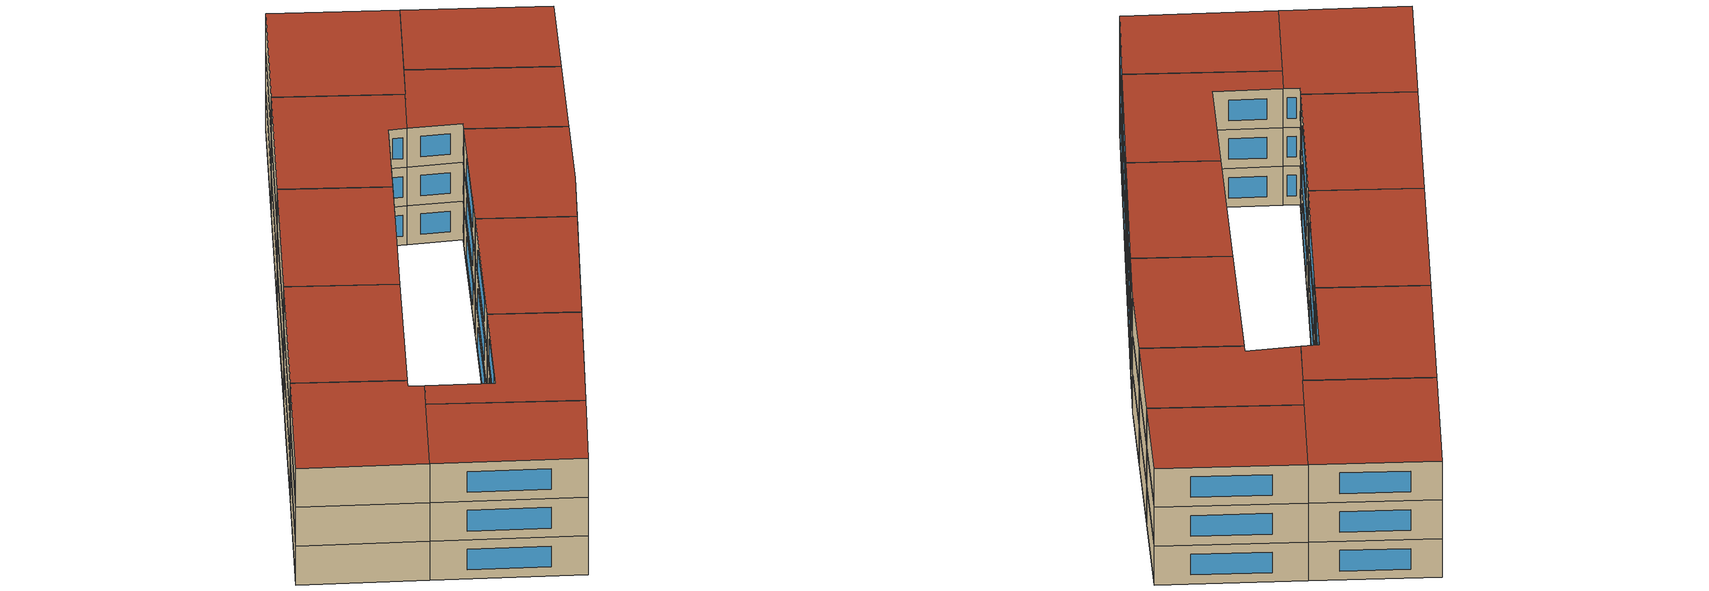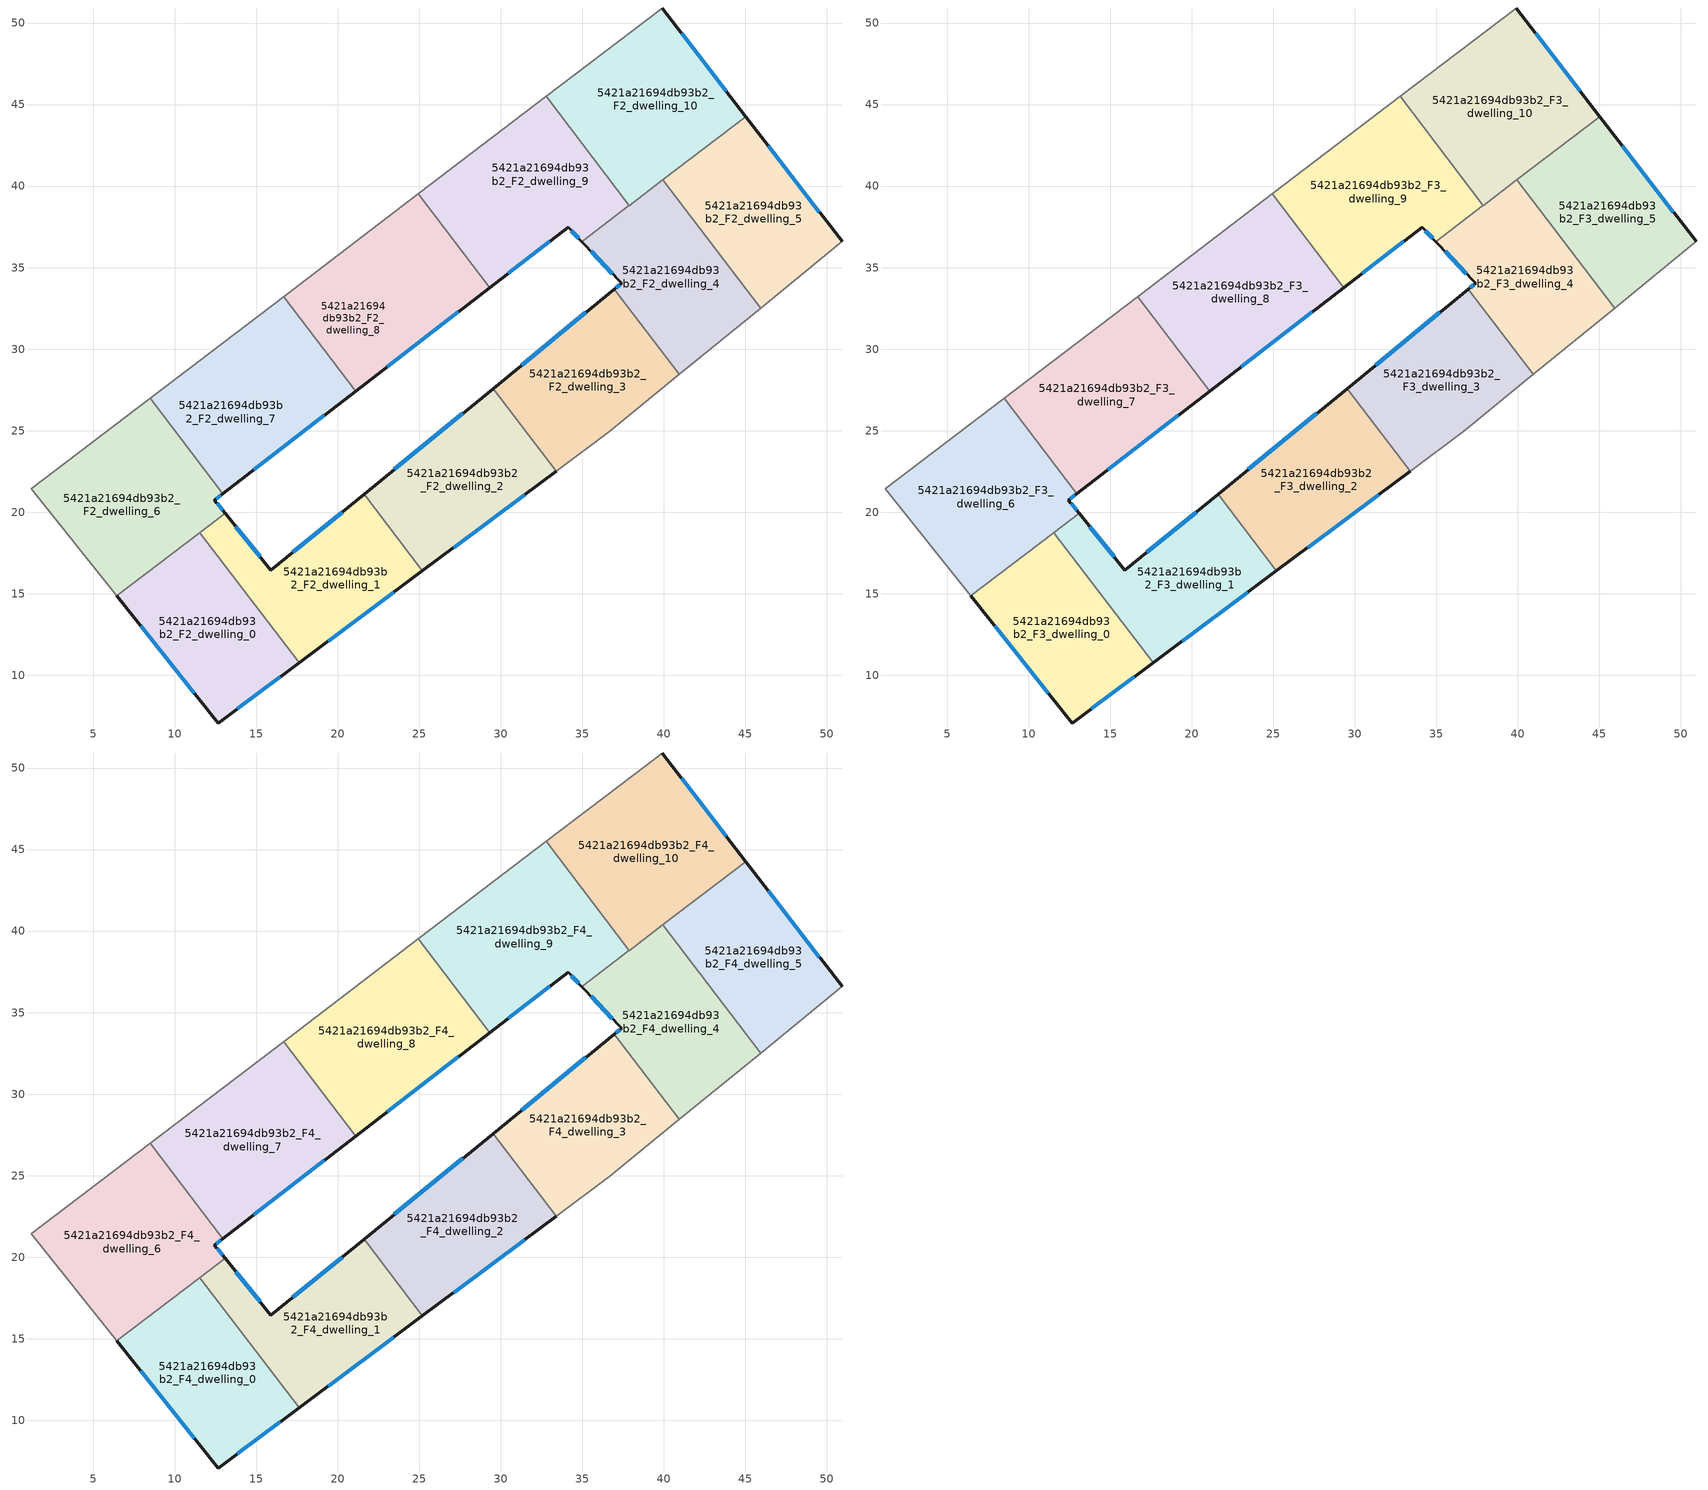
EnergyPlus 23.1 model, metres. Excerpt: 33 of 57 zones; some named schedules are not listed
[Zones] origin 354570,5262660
5421a21694db93b2_F2_dwelling_0
 floor to 5421a21694db93b2_F1_dwelling_0 (EU_floor_Construction): 11.54,18.74 17.62,10.76 12.66,7.07 6.46,14.86 z6
 wall outside (EU_wall_Construction): 6.46,14.86 12.66,7.07 17.62,10.76 z6:9
 wall to 5421a21694db93b2_F2_dwelling_1 (EU_wall_Construction): 17.62,10.76 11.54,18.74 z6:9
 wall to 5421a21694db93b2_F2_dwelling_6 (EU_wall_Construction): 11.54,18.74 6.46,14.86 z6:9
 window (EU_Window_Construction): 13.83,7.94 16.46,9.9 / 7.91,13.03 11.21,8.9 z6.7:8.3
5421a21694db93b2_F2_dwelling_1
 floor to 5421a21694db93b2_F1_dwelling_1 (EU_floor_Construction): 21.61,21.11 25.2,16.4 17.62,10.76 11.54,18.74 13.1,19.92 15.9,16.43 z6
 wall outside (EU_wall_Construction): 17.62,10.76 25.2,16.4 / 21.61,21.11 15.9,16.43 13.1,19.92 z6:9
 wall to 5421a21694db93b2_F2_dwelling_2 (EU_wall_Construction): 25.2,16.4 21.61,21.11 z6:9
 wall to 5421a21694db93b2_F2_dwelling_6 (EU_wall_Construction): 13.1,19.92 11.54,18.74 z6:9
 window (EU_Window_Construction): 19.4,12.09 23.42,15.08 / 15.24,17.25 13.75,19.11 / 20.27,20.01 17.24,17.53 z6.7:8.3
5421a21694db93b2_F2_dwelling_10
 floor to 5421a21694db93b2_F1_dwelling_11 (EU_floor_Construction): 39.9,50.92 45.03,44.26 39.06,39.72 33.97,46.4 z6
 floor to 5421a21694db93b2_F1_dwelling_10 (EU_floor_Construction): 33.97,46.4 39.06,39.72 37.87,38.81 32.78,45.49 z6
 wall outside (EU_wall_Construction): 45.03,44.26 39.9,50.92 z6:9
 wall to 5421a21694db93b2_F2_dwelling_9 (EU_wall_Construction): 32.78,45.5 37.87,38.81 z6:9
 wall adiabatic (EU_wall_Construction): 39.9,50.92 32.78,45.5 z6:9
 wall to 5421a21694db93b2_F2_dwelling_5 (EU_wall_Construction): 39.93,40.38 45.03,44.26 z6:9
 wall to 5421a21694db93b2_F2_dwelling_4 (EU_wall_Construction): 37.87,38.81 39.93,40.38 z6:9
 window (EU_Window_Construction): 43.82,45.83 41.1,49.36 z6.7:8.3
5421a21694db93b2_F2_dwelling_2
 floor to 5421a21694db93b2_F1_dwelling_2 (EU_floor_Construction): 29.52,27.58 33.39,22.5 25.2,16.4 21.61,21.11 z6
 wall outside (EU_wall_Construction): 29.52,27.58 21.61,21.11 / 25.2,16.4 33.39,22.5 z6:9
 wall to 5421a21694db93b2_F2_dwelling_3 (EU_wall_Construction): 33.39,22.5 29.52,27.58 z6:9
 window (EU_Window_Construction): 27.66,26.06 23.47,22.63 / 27.12,17.83 31.47,21.07 z6.7:8.3
5421a21694db93b2_F2_dwelling_3
 floor to 5421a21694db93b2_F1_dwelling_3 (EU_floor_Construction): 36.97,33.68 40.95,28.45 36.69,24.96 33.39,22.5 29.52,27.58 z6
 wall outside (EU_wall_Construction): 36.97,33.68 29.52,27.58 z6:9
 wall adiabatic (EU_wall_Construction): 33.39,22.5 36.69,24.96 40.95,28.45 z6:9
 wall to 5421a21694db93b2_F2_dwelling_4 (EU_wall_Construction): 40.95,28.45 36.97,33.68 z6:9
 window (EU_Window_Construction): 35.22,32.25 31.27,29.02 z6.7:8.3
5421a21694db93b2_F2_dwelling_4
 floor to 5421a21694db93b2_F1_dwelling_4 (EU_floor_Construction): 39.93,40.38 45.92,32.52 40.95,28.45 36.97,33.68 37.4,34.04 34.96,36.59 z6
 wall outside (EU_wall_Construction): 34.96,36.59 37.4,34.04 36.97,33.68 z6:9
 wall to 5421a21694db93b2_F2_dwelling_5 (EU_wall_Construction): 45.92,32.52 39.93,40.38 z6:9
 wall adiabatic (EU_wall_Construction): 40.95,28.45 45.92,32.52 z6:9
 wall to 5421a21694db93b2_F2_dwelling_9 (EU_wall_Construction): 37.87,38.81 34.96,36.59 z6:9
 window (EU_Window_Construction): 37.3,33.95 37.07,33.76 / 35.54,35.99 36.83,34.64 z6.7:8.3
5421a21694db93b2_F2_dwelling_5
 floor to 5421a21694db93b2_F1_dwelling_5 (EU_floor_Construction): 45.03,44.26 50.92,36.61 45.92,32.52 39.93,40.38 z6
 wall outside (EU_wall_Construction): 50.92,36.61 45.03,44.26 z6:9
 wall adiabatic (EU_wall_Construction): 45.92,32.52 50.92,36.61 z6:9
 window (EU_Window_Construction): 49.54,38.41 46.41,42.47 z6.7:8.3
5421a21694db93b2_F2_dwelling_6
 floor outside (EU_floor_Construction): 7.23,26.03 11.69,20.17 12.32,19.34 z6
 floor to 5421a21694db93b2_F1_dwelling_6 (EU_floor_Construction): 7.23,26.03 12.32,19.34 6.46,14.86 1.21,21.44 z6
 floor to 5421a21694db93b2_F1_dwelling_1 (EU_floor_Construction): 12.44,20.75 13.1,19.92 11.65,18.82 12.32,19.34 11.69,20.17 z6
 floor to 5421a21694db93b2_F1_dwelling_7 (EU_floor_Construction): 8.49,26.98 12.94,21.14 11.69,20.17 7.23,26.03 z6
 wall outside (EU_wall_Construction): 13.1,19.92 12.44,20.75 12.94,21.13 z6:9
 wall adiabatic (EU_wall_Construction): 8.48,26.98 1.21,21.44 6.46,14.86 z6:9
 wall to 5421a21694db93b2_F2_dwelling_7 (EU_wall_Construction): 12.94,21.13 8.48,26.98 z6:9
 window (EU_Window_Construction): 12.94,20.12 12.59,20.55 / 12.56,20.84 12.82,21.04 z6.7:8.3
5421a21694db93b2_F2_dwelling_7
 floor to 5421a21694db93b2_F1_dwelling_7 (EU_floor_Construction): 13.94,31.14 18.37,25.32 12.94,21.14 8.49,26.98 z6
 floor to 5421a21694db93b2_F1_dwelling_8 (EU_floor_Construction): 16.68,33.23 21.1,27.43 18.37,25.32 13.94,31.14 z6
 wall outside (EU_wall_Construction): 12.94,21.13 21.1,27.43 z6:9
 wall adiabatic (EU_wall_Construction): 16.68,33.23 8.48,26.98 z6:9
 wall to 5421a21694db93b2_F2_dwelling_8 (EU_wall_Construction): 21.1,27.43 16.68,33.23 z6:9
 window (EU_Window_Construction): 14.86,22.61 19.18,25.95 z6.7:8.3
5421a21694db93b2_F2_dwelling_8
 floor to 5421a21694db93b2_F1_dwelling_8 (EU_floor_Construction): 20.81,36.37 25.21,30.6 21.1,27.43 16.68,33.23 z6
 floor to 5421a21694db93b2_F1_dwelling_9 (EU_floor_Construction): 24.95,39.53 29.33,33.78 25.21,30.6 20.81,36.37 z6
 wall outside (EU_wall_Construction): 21.1,27.43 29.33,33.78 z6:9
 wall adiabatic (EU_wall_Construction): 24.95,39.53 16.68,33.23 z6:9
 wall to 5421a21694db93b2_F2_dwelling_9 (EU_wall_Construction): 29.33,33.78 24.95,39.53 z6:9
 window (EU_Window_Construction): 23.03,28.92 27.4,32.29 z6.7:8.3
5421a21694db93b2_F2_dwelling_9
 floor to 5421a21694db93b2_F1_dwelling_10 (EU_floor_Construction): 32.78,45.49 37.87,38.81 34.96,36.59 34.12,37.48 32.09,35.91 27.72,41.64 z6
 floor to 5421a21694db93b2_F1_dwelling_9 (EU_floor_Construction): 27.72,41.64 32.09,35.91 29.33,33.78 24.95,39.53 z6
 wall outside (EU_wall_Construction): 29.33,33.78 34.12,37.48 34.96,36.59 z6:9
 wall adiabatic (EU_wall_Construction): 32.78,45.5 24.95,39.53 z6:9
 window (EU_Window_Construction): 34.32,37.27 34.77,36.8 / 30.45,34.65 32.99,36.61 z6.7:8.3
5421a21694db93b2_F3_dwelling_0
 floor to 5421a21694db93b2_F2_dwelling_0 (EU_floor_Construction): 11.54,18.74 17.62,10.76 12.66,7.07 6.46,14.86 z9
 wall outside (EU_wall_Construction): 6.46,14.86 12.66,7.07 17.62,10.76 z9:12
 wall to 5421a21694db93b2_F3_dwelling_1 (EU_wall_Construction): 17.62,10.76 11.54,18.74 z9:12
 wall to 5421a21694db93b2_F3_dwelling_6 (EU_wall_Construction): 11.54,18.74 6.46,14.86 z9:12
 window (EU_Window_Construction): 13.83,7.94 16.46,9.9 / 7.91,13.03 11.21,8.9 z9.7:11.3
5421a21694db93b2_F3_dwelling_1
 floor to 5421a21694db93b2_F2_dwelling_1 (EU_floor_Construction): 21.61,21.11 25.2,16.4 17.62,10.76 11.54,18.74 13.1,19.92 15.9,16.43 z9
 wall outside (EU_wall_Construction): 17.62,10.76 25.2,16.4 / 21.61,21.11 15.9,16.43 13.1,19.92 z9:12
 wall to 5421a21694db93b2_F3_dwelling_2 (EU_wall_Construction): 25.2,16.4 21.61,21.11 z9:12
 wall to 5421a21694db93b2_F3_dwelling_6 (EU_wall_Construction): 13.1,19.92 11.54,18.74 z9:12
 window (EU_Window_Construction): 19.4,12.09 23.42,15.08 / 15.24,17.25 13.75,19.11 / 20.27,20.01 17.24,17.53 z9.7:11.3
5421a21694db93b2_F3_dwelling_10
 floor to 5421a21694db93b2_F2_dwelling_10 (EU_floor_Construction): 39.9,50.92 45.03,44.26 37.87,38.81 32.78,45.5 z9
 wall outside (EU_wall_Construction): 45.03,44.26 39.9,50.92 z9:12
 wall to 5421a21694db93b2_F3_dwelling_9 (EU_wall_Construction): 32.78,45.5 37.87,38.81 z9:12
 wall adiabatic (EU_wall_Construction): 39.9,50.92 32.78,45.5 z9:12
 wall to 5421a21694db93b2_F3_dwelling_5 (EU_wall_Construction): 39.93,40.38 45.03,44.26 z9:12
 wall to 5421a21694db93b2_F3_dwelling_4 (EU_wall_Construction): 37.87,38.81 39.93,40.38 z9:12
 window (EU_Window_Construction): 43.82,45.83 41.1,49.36 z9.7:11.3
5421a21694db93b2_F3_dwelling_2
 floor to 5421a21694db93b2_F2_dwelling_2 (EU_floor_Construction): 29.52,27.58 33.39,22.5 25.2,16.4 21.61,21.11 z9
 wall outside (EU_wall_Construction): 29.52,27.58 21.61,21.11 / 25.2,16.4 33.39,22.5 z9:12
 wall to 5421a21694db93b2_F3_dwelling_3 (EU_wall_Construction): 33.39,22.5 29.52,27.58 z9:12
 window (EU_Window_Construction): 27.66,26.06 23.47,22.63 / 27.12,17.83 31.47,21.07 z9.7:11.3
5421a21694db93b2_F3_dwelling_3
 floor to 5421a21694db93b2_F2_dwelling_3 (EU_floor_Construction): 36.97,33.68 40.95,28.45 36.69,24.96 33.39,22.5 29.52,27.58 z9
 wall outside (EU_wall_Construction): 36.97,33.68 29.52,27.58 z9:12
 wall adiabatic (EU_wall_Construction): 33.39,22.5 36.69,24.96 40.95,28.45 z9:12
 wall to 5421a21694db93b2_F3_dwelling_4 (EU_wall_Construction): 40.95,28.45 36.97,33.68 z9:12
 window (EU_Window_Construction): 35.22,32.25 31.27,29.02 z9.7:11.3
5421a21694db93b2_F3_dwelling_4
 floor to 5421a21694db93b2_F2_dwelling_4 (EU_floor_Construction): 39.93,40.38 45.92,32.52 40.95,28.45 36.97,33.68 37.4,34.04 34.96,36.59 z9
 wall outside (EU_wall_Construction): 34.96,36.59 37.4,34.04 36.97,33.68 z9:12
 wall to 5421a21694db93b2_F3_dwelling_5 (EU_wall_Construction): 45.92,32.52 39.93,40.38 z9:12
 wall adiabatic (EU_wall_Construction): 40.95,28.45 45.92,32.52 z9:12
 wall to 5421a21694db93b2_F3_dwelling_9 (EU_wall_Construction): 37.87,38.81 34.96,36.59 z9:12
 window (EU_Window_Construction): 37.3,33.95 37.07,33.76 / 35.54,35.99 36.83,34.64 z9.7:11.3
5421a21694db93b2_F3_dwelling_5
 floor to 5421a21694db93b2_F2_dwelling_5 (EU_floor_Construction): 45.03,44.26 50.92,36.61 45.92,32.52 39.93,40.38 z9
 wall outside (EU_wall_Construction): 50.92,36.61 45.03,44.26 z9:12
 wall adiabatic (EU_wall_Construction): 45.92,32.52 50.92,36.61 z9:12
 window (EU_Window_Construction): 49.54,38.41 46.41,42.47 z9.7:11.3
5421a21694db93b2_F3_dwelling_6
 floor to 5421a21694db93b2_F2_dwelling_6 (EU_floor_Construction): 8.48,26.98 12.94,21.13 12.44,20.75 13.1,19.92 6.46,14.86 1.21,21.44 z9
 wall outside (EU_wall_Construction): 13.1,19.92 12.44,20.75 12.94,21.13 z9:12
 wall adiabatic (EU_wall_Construction): 8.48,26.98 1.21,21.44 6.46,14.86 z9:12
 wall to 5421a21694db93b2_F3_dwelling_7 (EU_wall_Construction): 12.94,21.13 8.48,26.98 z9:12
 window (EU_Window_Construction): 12.94,20.12 12.59,20.55 / 12.56,20.84 12.82,21.04 z9.7:11.3
5421a21694db93b2_F3_dwelling_7
 floor to 5421a21694db93b2_F2_dwelling_7 (EU_floor_Construction): 16.68,33.23 21.1,27.43 12.94,21.13 8.48,26.98 z9
 wall outside (EU_wall_Construction): 12.94,21.13 21.1,27.43 z9:12
 wall adiabatic (EU_wall_Construction): 16.68,33.23 8.48,26.98 z9:12
 wall to 5421a21694db93b2_F3_dwelling_8 (EU_wall_Construction): 21.1,27.43 16.68,33.23 z9:12
 window (EU_Window_Construction): 14.86,22.61 19.18,25.95 z9.7:11.3
5421a21694db93b2_F3_dwelling_8
 floor to 5421a21694db93b2_F2_dwelling_8 (EU_floor_Construction): 24.95,39.53 29.33,33.78 21.1,27.43 16.68,33.23 z9
 wall outside (EU_wall_Construction): 21.1,27.43 29.33,33.78 z9:12
 wall adiabatic (EU_wall_Construction): 24.95,39.53 16.68,33.23 z9:12
 wall to 5421a21694db93b2_F3_dwelling_9 (EU_wall_Construction): 29.33,33.78 24.95,39.53 z9:12
 window (EU_Window_Construction): 23.03,28.92 27.4,32.29 z9.7:11.3
5421a21694db93b2_F3_dwelling_9
 floor to 5421a21694db93b2_F2_dwelling_9 (EU_floor_Construction): 32.78,45.5 37.87,38.81 34.96,36.59 34.12,37.48 29.33,33.78 24.95,39.53 z9
 wall outside (EU_wall_Construction): 29.33,33.78 34.12,37.48 34.96,36.59 z9:12
 wall adiabatic (EU_wall_Construction): 32.78,45.5 24.95,39.53 z9:12
 window (EU_Window_Construction): 34.32,37.27 34.77,36.8 / 30.45,34.65 32.99,36.61 z9.7:11.3
5421a21694db93b2_F4_dwelling_0
 floor to 5421a21694db93b2_F3_dwelling_0 (EU_floor_Construction): 11.54,18.74 17.62,10.76 12.66,7.07 6.46,14.86 z12
 wall outside (EU_wall_Construction): 6.46,14.86 12.66,7.07 17.62,10.76 z12:15
 wall to 5421a21694db93b2_F4_dwelling_1 (EU_wall_Construction): 17.62,10.76 11.54,18.74 z12:15
 wall to 5421a21694db93b2_F4_dwelling_6 (EU_wall_Construction): 11.54,18.74 6.46,14.86 z12:15
 window (EU_Window_Construction): 13.83,7.94 16.46,9.9 / 7.91,13.03 11.21,8.9 z12.7:14.3
 roof outside (EU_roof_Construction): 17.62,10.76 11.54,18.74 6.46,14.86 12.66,7.07 z15
5421a21694db93b2_F4_dwelling_1
 floor to 5421a21694db93b2_F3_dwelling_1 (EU_floor_Construction): 21.61,21.11 25.2,16.4 17.62,10.76 11.54,18.74 13.1,19.92 15.9,16.43 z12
 wall outside (EU_wall_Construction): 17.62,10.76 25.2,16.4 / 21.61,21.11 15.9,16.43 13.1,19.92 z12:15
 wall to 5421a21694db93b2_F4_dwelling_2 (EU_wall_Construction): 25.2,16.4 21.61,21.11 z12:15
 wall to 5421a21694db93b2_F4_dwelling_6 (EU_wall_Construction): 13.1,19.92 11.54,18.74 z12:15
 window (EU_Window_Construction): 19.4,12.09 23.42,15.08 / 15.24,17.25 13.75,19.11 / 20.27,20.01 17.24,17.53 z12.7:14.3
 roof outside (EU_roof_Construction): 25.2,16.4 21.61,21.11 15.9,16.43 13.1,19.92 11.54,18.74 17.62,10.76 z15
5421a21694db93b2_F4_dwelling_10
 floor to 5421a21694db93b2_F3_dwelling_10 (EU_floor_Construction): 39.9,50.92 45.03,44.26 37.87,38.81 32.78,45.5 z12
 wall outside (EU_wall_Construction): 45.03,44.26 39.9,50.92 z12:15
 wall to 5421a21694db93b2_F4_dwelling_9 (EU_wall_Construction): 32.78,45.5 37.87,38.81 z12:15
 wall adiabatic (EU_wall_Construction): 39.9,50.92 32.78,45.5 z12:15
 wall to 5421a21694db93b2_F4_dwelling_5 (EU_wall_Construction): 39.93,40.38 45.03,44.26 z12:15
 wall to 5421a21694db93b2_F4_dwelling_4 (EU_wall_Construction): 37.87,38.81 39.93,40.38 z12:15
 window (EU_Window_Construction): 43.82,45.83 41.1,49.36 z12.7:14.3
 roof outside (EU_roof_Construction): 45.03,44.26 39.9,50.92 32.78,45.5 37.87,38.81 z15
5421a21694db93b2_F4_dwelling_2
 floor to 5421a21694db93b2_F3_dwelling_2 (EU_floor_Construction): 29.52,27.58 33.39,22.5 25.2,16.4 21.61,21.11 z12
 wall outside (EU_wall_Construction): 29.52,27.58 21.61,21.11 / 25.2,16.4 33.39,22.5 z12:15
 wall to 5421a21694db93b2_F4_dwelling_3 (EU_wall_Construction): 33.39,22.5 29.52,27.58 z12:15
 window (EU_Window_Construction): 27.66,26.06 23.47,22.63 / 27.12,17.83 31.47,21.07 z12.7:14.3
 roof outside (EU_roof_Construction): 33.39,22.5 29.52,27.58 21.61,21.11 25.2,16.4 z15
5421a21694db93b2_F4_dwelling_3
 floor to 5421a21694db93b2_F3_dwelling_3 (EU_floor_Construction): 36.97,33.68 40.95,28.45 36.69,24.96 33.39,22.5 29.52,27.58 z12
 wall outside (EU_wall_Construction): 36.97,33.68 29.52,27.58 z12:15
 wall adiabatic (EU_wall_Construction): 33.39,22.5 36.69,24.96 40.95,28.45 z12:15
 wall to 5421a21694db93b2_F4_dwelling_4 (EU_wall_Construction): 40.95,28.45 36.97,33.68 z12:15
 window (EU_Window_Construction): 35.22,32.25 31.27,29.02 z12.7:14.3
 roof outside (EU_roof_Construction): 36.69,24.96 40.95,28.45 36.97,33.68 29.52,27.58 33.39,22.5 z15
5421a21694db93b2_F4_dwelling_4
 floor to 5421a21694db93b2_F3_dwelling_4 (EU_floor_Construction): 39.93,40.38 45.92,32.52 40.95,28.45 36.97,33.68 37.4,34.04 34.96,36.59 z12
 wall outside (EU_wall_Construction): 34.96,36.59 37.4,34.04 36.97,33.68 z12:15
 wall to 5421a21694db93b2_F4_dwelling_5 (EU_wall_Construction): 45.92,32.52 39.93,40.38 z12:15
 wall adiabatic (EU_wall_Construction): 40.95,28.45 45.92,32.52 z12:15
 wall to 5421a21694db93b2_F4_dwelling_9 (EU_wall_Construction): 37.87,38.81 34.96,36.59 z12:15
 window (EU_Window_Construction): 37.3,33.95 37.07,33.76 / 35.54,35.99 36.83,34.64 z12.7:14.3
 roof outside (EU_roof_Construction): 45.92,32.52 39.93,40.38 34.96,36.59 37.4,34.04 36.97,33.68 40.95,28.45 z15
5421a21694db93b2_F4_dwelling_5
 floor to 5421a21694db93b2_F3_dwelling_5 (EU_floor_Construction): 45.03,44.26 50.92,36.61 45.92,32.52 39.93,40.38 z12
 wall outside (EU_wall_Construction): 50.92,36.61 45.03,44.26 z12:15
 wall adiabatic (EU_wall_Construction): 45.92,32.52 50.92,36.61 z12:15
 window (EU_Window_Construction): 49.54,38.41 46.41,42.47 z12.7:14.3
 roof outside (EU_roof_Construction): 50.92,36.61 45.03,44.26 39.93,40.38 45.92,32.52 z15
5421a21694db93b2_F4_dwelling_6
 floor to 5421a21694db93b2_F3_dwelling_6 (EU_floor_Construction): 8.48,26.98 12.94,21.13 12.44,20.75 13.1,19.92 6.46,14.86 1.21,21.44 z12
 wall outside (EU_wall_Construction): 13.1,19.92 12.44,20.75 12.94,21.13 z12:15
 wall adiabatic (EU_wall_Construction): 8.48,26.98 1.21,21.44 6.46,14.86 z12:15
 wall to 5421a21694db93b2_F4_dwelling_7 (EU_wall_Construction): 12.94,21.13 8.48,26.98 z12:15
 window (EU_Window_Construction): 12.94,20.12 12.59,20.55 / 12.56,20.84 12.82,21.04 z12.7:14.3
 roof outside (EU_roof_Construction): 13.1,19.92 12.44,20.75 12.94,21.13 8.48,26.98 1.21,21.44 6.46,14.86 z15
5421a21694db93b2_F4_dwelling_7
 floor to 5421a21694db93b2_F3_dwelling_7 (EU_floor_Construction): 16.68,33.23 21.1,27.43 12.94,21.13 8.48,26.98 z12
 wall outside (EU_wall_Construction): 12.94,21.13 21.1,27.43 z12:15
 wall adiabatic (EU_wall_Construction): 16.68,33.23 8.48,26.98 z12:15
 wall to 5421a21694db93b2_F4_dwelling_8 (EU_wall_Construction): 21.1,27.43 16.68,33.23 z12:15
 window (EU_Window_Construction): 14.86,22.61 19.18,25.95 z12.7:14.3
 roof outside (EU_roof_Construction): 21.1,27.43 16.68,33.23 8.48,26.98 12.94,21.13 z15
5421a21694db93b2_F4_dwelling_8
 floor to 5421a21694db93b2_F3_dwelling_8 (EU_floor_Construction): 24.95,39.53 29.33,33.78 21.1,27.43 16.68,33.23 z12
 wall outside (EU_wall_Construction): 21.1,27.43 29.33,33.78 z12:15
 wall adiabatic (EU_wall_Construction): 24.95,39.53 16.68,33.23 z12:15
 wall to 5421a21694db93b2_F4_dwelling_9 (EU_wall_Construction): 29.33,33.78 24.95,39.53 z12:15
 window (EU_Window_Construction): 23.03,28.92 27.4,32.29 z12.7:14.3
 roof outside (EU_roof_Construction): 29.33,33.78 24.95,39.53 16.68,33.23 21.1,27.43 z15
5421a21694db93b2_F4_dwelling_9
 floor to 5421a21694db93b2_F3_dwelling_9 (EU_floor_Construction): 32.78,45.5 37.87,38.81 34.96,36.59 34.12,37.48 29.33,33.78 24.95,39.53 z12
 wall outside (EU_wall_Construction): 29.33,33.78 34.12,37.48 34.96,36.59 z12:15
 wall adiabatic (EU_wall_Construction): 32.78,45.5 24.95,39.53 z12:15
 window (EU_Window_Construction): 34.32,37.27 34.77,36.8 / 30.45,34.65 32.99,36.61 z12.7:14.3
 roof outside (EU_roof_Construction): 34.96,36.59 37.87,38.81 32.78,45.5 24.95,39.53 29.33,33.78 34.12,37.48 z15
[Building]
EU S2 Campaign: North Axis=0; Terrain=City; Solar Distribution=FullExterior
[Site:Location]
Budapest.Ferenc.Liszt.Intl.AP: Latitude=47.437; Longitude=19.256; Time Zone=1; Elevation=185
[SizingPeriod:WeatherFileDays]
AnnualSizingPeriod: Begin Month=1; Begin Day of Month=1; End Month=12; End Day of Month=31; Day of Week for Start Day=Monday; Use Weather File Daylight Saving Period=No; Use Weather File Rain and Snow Indicators=No
[MATERIAL]
EU_InternalMass_Material: Roughness=MediumRough; Thickness=0.1; Conductivity=1; Density=1800; Specific Heat=900; Thermal Absorptance=0.9; Solar Absorptance=0.7; Visible Absorptance=0.7
[MATERIAL:NOMASS] Roughness=MediumRough; Thermal Absorptance=0.9; Solar Absorptance=0.7; Visible Absorptance=0.7
Name | Thermal Resistance
EU_wall_NoMass | 0.832559
EU_roof_NoMass | 1.39638
EU_floor_NoMass | 0.872794
[WINDOWMATERIAL:SIMPLEGLAZINGSYSTEM]
EU_Window_SimpleGlazing: UFactor=2.79869; Solar Heat Gain Coefficient=0.75; Visible Transmittance=0.75
[CONSTRUCTION]
EU_wall_Construction: EU_wall_NoMass
EU_roof_Construction: EU_roof_NoMass
EU_floor_Construction: EU_floor_NoMass
EU_Window_Construction: EU_Window_SimpleGlazing
EU_InternalMass_Construction: EU_InternalMass_Material
[ZONE] Type=1; Multiplier=1; Ceiling Height=autocalculate; Floor Area=autocalculate; Part of Total Floor Area=Yes
Name | Volume
5421a21694db93b2_F2_dwelling_0; 5421a21694db93b2_F3_dwelling_0; 5421a21694db93b2_F4_dwelling_0 | 188.579
5421a21694db93b2_F2_dwelling_1; 5421a21694db93b2_F3_dwelling_1; 5421a21694db93b2_F4_dwelling_1 | 188.609
5421a21694db93b2_F2_dwelling_10; 5421a21694db93b2_F3_dwelling_10; 5421a21694db93b2_F4_dwelling_10 | 226.314
5421a21694db93b2_F2_dwelling_2; 5421a21694db93b2_F3_dwelling_2; 5421a21694db93b2_F4_dwelling_2 | 188.605
5421a21694db93b2_F2_dwelling_3; 5421a21694db93b2_F3_dwelling_3; 5421a21694db93b2_F4_dwelling_3 | 188.599
5421a21694db93b2_F2_dwelling_4; 5421a21694db93b2_F3_dwelling_4; 5421a21694db93b2_F4_dwelling_4 | 188.628
5421a21694db93b2_F2_dwelling_5; 5421a21694db93b2_F3_dwelling_5; 5421a21694db93b2_F4_dwelling_5 | 188.585
5421a21694db93b2_F2_dwelling_6; 5421a21694db93b2_F3_dwelling_6; 5421a21694db93b2_F4_dwelling_6; 5421a21694db93b2_F2_dwelling_7; 5421a21694db93b2_F3_dwelling_7; 5421a21694db93b2_F4_dwelling_7 | 226.305
5421a21694db93b2_F2_dwelling_8; 5421a21694db93b2_F3_dwelling_8; 5421a21694db93b2_F4_dwelling_8 | 226.301
5421a21694db93b2_F2_dwelling_9; 5421a21694db93b2_F3_dwelling_9; 5421a21694db93b2_F4_dwelling_9 | 226.319
[INTERNALMASS] Construction=EU_InternalMass_Construction
Name | Zone or ZoneList | Surface Area
5421a21694db93b2_F2_dwelling_0_EU_InternalMass | 5421a21694db93b2_F2_dwelling_0 | 62.8598
5421a21694db93b2_F2_dwelling_1_EU_InternalMass | 5421a21694db93b2_F2_dwelling_1 | 62.8696
5421a21694db93b2_F2_dwelling_2_EU_InternalMass | 5421a21694db93b2_F2_dwelling_2 | 62.8684
5421a21694db93b2_F2_dwelling_3_EU_InternalMass | 5421a21694db93b2_F2_dwelling_3 | 62.8663
5421a21694db93b2_F2_dwelling_4_EU_InternalMass | 5421a21694db93b2_F2_dwelling_4 | 62.8759
5421a21694db93b2_F2_dwelling_5_EU_InternalMass | 5421a21694db93b2_F2_dwelling_5 | 62.8614
5421a21694db93b2_F2_dwelling_6_EU_InternalMass | 5421a21694db93b2_F2_dwelling_6 | 75.4348
5421a21694db93b2_F2_dwelling_7_EU_InternalMass | 5421a21694db93b2_F2_dwelling_7 | 75.4351
5421a21694db93b2_F2_dwelling_8_EU_InternalMass | 5421a21694db93b2_F2_dwelling_8 | 75.4339
5421a21694db93b2_F2_dwelling_9_EU_InternalMass | 5421a21694db93b2_F2_dwelling_9 | 75.4397
5421a21694db93b2_F2_dwelling_10_EU_InternalMass | 5421a21694db93b2_F2_dwelling_10 | 75.4382
5421a21694db93b2_F3_dwelling_0_EU_InternalMass | 5421a21694db93b2_F3_dwelling_0 | 62.8598
5421a21694db93b2_F3_dwelling_1_EU_InternalMass | 5421a21694db93b2_F3_dwelling_1 | 62.8696
5421a21694db93b2_F3_dwelling_2_EU_InternalMass | 5421a21694db93b2_F3_dwelling_2 | 62.8684
5421a21694db93b2_F3_dwelling_3_EU_InternalMass | 5421a21694db93b2_F3_dwelling_3 | 62.8663
5421a21694db93b2_F3_dwelling_4_EU_InternalMass | 5421a21694db93b2_F3_dwelling_4 | 62.8759
5421a21694db93b2_F3_dwelling_5_EU_InternalMass | 5421a21694db93b2_F3_dwelling_5 | 62.8614
5421a21694db93b2_F3_dwelling_6_EU_InternalMass | 5421a21694db93b2_F3_dwelling_6 | 75.4348
5421a21694db93b2_F3_dwelling_7_EU_InternalMass | 5421a21694db93b2_F3_dwelling_7 | 75.4351
5421a21694db93b2_F3_dwelling_8_EU_InternalMass | 5421a21694db93b2_F3_dwelling_8 | 75.4339
5421a21694db93b2_F3_dwelling_9_EU_InternalMass | 5421a21694db93b2_F3_dwelling_9 | 75.4397
5421a21694db93b2_F3_dwelling_10_EU_InternalMass | 5421a21694db93b2_F3_dwelling_10 | 75.4382
5421a21694db93b2_F4_dwelling_0_EU_InternalMass | 5421a21694db93b2_F4_dwelling_0 | 62.8598
5421a21694db93b2_F4_dwelling_1_EU_InternalMass | 5421a21694db93b2_F4_dwelling_1 | 62.8696
5421a21694db93b2_F4_dwelling_2_EU_InternalMass | 5421a21694db93b2_F4_dwelling_2 | 62.8684
5421a21694db93b2_F4_dwelling_3_EU_InternalMass | 5421a21694db93b2_F4_dwelling_3 | 62.8663
5421a21694db93b2_F4_dwelling_4_EU_InternalMass | 5421a21694db93b2_F4_dwelling_4 | 62.8759
5421a21694db93b2_F4_dwelling_5_EU_InternalMass | 5421a21694db93b2_F4_dwelling_5 | 62.8614
5421a21694db93b2_F4_dwelling_6_EU_InternalMass | 5421a21694db93b2_F4_dwelling_6 | 75.4348
5421a21694db93b2_F4_dwelling_7_EU_InternalMass | 5421a21694db93b2_F4_dwelling_7 | 75.4351
5421a21694db93b2_F4_dwelling_8_EU_InternalMass | 5421a21694db93b2_F4_dwelling_8 | 75.4339
5421a21694db93b2_F4_dwelling_9_EU_InternalMass | 5421a21694db93b2_F4_dwelling_9 | 75.4397
5421a21694db93b2_F4_dwelling_10_EU_InternalMass | 5421a21694db93b2_F4_dwelling_10 | 75.4382
[OTHEREQUIPMENT] Fuel Type=Electricity; Design Level Calculation Method=Watts/Area; Power per Zone Floor Area=1; Fraction Latent=0; Fraction Radiant=0; Fraction Lost=0; Carbon Dioxide Generation Rate=0; EndUse Subcategory=EU_Step8_InternalGains
Name | Zone or ZoneList or Space or SpaceList | Schedule
EU_Step8_InternalGain_5421a21694db93b2_F2_dwelling_0_f000 | 5421a21694db93b2_F2_dwelling_0 | EU_Step8_GainSchedule_5421a21694db93b2_F2_dwelling_0_f000
EU_Step8_InternalGain_5421a21694db93b2_F2_dwelling_1_f000 | 5421a21694db93b2_F2_dwelling_1 | EU_Step8_GainSchedule_5421a21694db93b2_F2_dwelling_1_f000
EU_Step8_InternalGain_5421a21694db93b2_F2_dwelling_2_f000 | 5421a21694db93b2_F2_dwelling_2 | EU_Step8_GainSchedule_5421a21694db93b2_F2_dwelling_2_f000
EU_Step8_InternalGain_5421a21694db93b2_F2_dwelling_3_f000 | 5421a21694db93b2_F2_dwelling_3 | EU_Step8_GainSchedule_5421a21694db93b2_F2_dwelling_3_f000
EU_Step8_InternalGain_5421a21694db93b2_F2_dwelling_4_f000 | 5421a21694db93b2_F2_dwelling_4 | EU_Step8_GainSchedule_5421a21694db93b2_F2_dwelling_4_f000
EU_Step8_InternalGain_5421a21694db93b2_F2_dwelling_5_f000 | 5421a21694db93b2_F2_dwelling_5 | EU_Step8_GainSchedule_5421a21694db93b2_F2_dwelling_5_f000
EU_Step8_InternalGain_5421a21694db93b2_F2_dwelling_6_f000 | 5421a21694db93b2_F2_dwelling_6 | EU_Step8_GainSchedule_5421a21694db93b2_F2_dwelling_6_f000
EU_Step8_InternalGain_5421a21694db93b2_F2_dwelling_7_f000 | 5421a21694db93b2_F2_dwelling_7 | EU_Step8_GainSchedule_5421a21694db93b2_F2_dwelling_7_f000
EU_Step8_InternalGain_5421a21694db93b2_F2_dwelling_8_f000 | 5421a21694db93b2_F2_dwelling_8 | EU_Step8_GainSchedule_5421a21694db93b2_F2_dwelling_8_f000
EU_Step8_InternalGain_5421a21694db93b2_F2_dwelling_9_f000 | 5421a21694db93b2_F2_dwelling_9 | EU_Step8_GainSchedule_5421a21694db93b2_F2_dwelling_9_f000
EU_Step8_InternalGain_5421a21694db93b2_F2_dwelling_10_f000 | 5421a21694db93b2_F2_dwelling_10 | EU_Step8_GainSchedule_5421a21694db93b2_F2_dwelling_10_f000
EU_Step8_InternalGain_5421a21694db93b2_F3_dwelling_0_f000 | 5421a21694db93b2_F3_dwelling_0 | EU_Step8_GainSchedule_5421a21694db93b2_F3_dwelling_0_f000
EU_Step8_InternalGain_5421a21694db93b2_F3_dwelling_1_f000 | 5421a21694db93b2_F3_dwelling_1 | EU_Step8_GainSchedule_5421a21694db93b2_F3_dwelling_1_f000
EU_Step8_InternalGain_5421a21694db93b2_F3_dwelling_2_f000 | 5421a21694db93b2_F3_dwelling_2 | EU_Step8_GainSchedule_5421a21694db93b2_F3_dwelling_2_f000
EU_Step8_InternalGain_5421a21694db93b2_F3_dwelling_3_f000 | 5421a21694db93b2_F3_dwelling_3 | EU_Step8_GainSchedule_5421a21694db93b2_F3_dwelling_3_f000
EU_Step8_InternalGain_5421a21694db93b2_F3_dwelling_4_f000 | 5421a21694db93b2_F3_dwelling_4 | EU_Step8_GainSchedule_5421a21694db93b2_F3_dwelling_4_f000
EU_Step8_InternalGain_5421a21694db93b2_F3_dwelling_5_f000 | 5421a21694db93b2_F3_dwelling_5 | EU_Step8_GainSchedule_5421a21694db93b2_F3_dwelling_5_f000
EU_Step8_InternalGain_5421a21694db93b2_F3_dwelling_6_f000 | 5421a21694db93b2_F3_dwelling_6 | EU_Step8_GainSchedule_5421a21694db93b2_F3_dwelling_6_f000
EU_Step8_InternalGain_5421a21694db93b2_F3_dwelling_7_f000 | 5421a21694db93b2_F3_dwelling_7 | EU_Step8_GainSchedule_5421a21694db93b2_F3_dwelling_7_f000
EU_Step8_InternalGain_5421a21694db93b2_F3_dwelling_8_f000 | 5421a21694db93b2_F3_dwelling_8 | EU_Step8_GainSchedule_5421a21694db93b2_F3_dwelling_8_f000
EU_Step8_InternalGain_5421a21694db93b2_F3_dwelling_9_f000 | 5421a21694db93b2_F3_dwelling_9 | EU_Step8_GainSchedule_5421a21694db93b2_F3_dwelling_9_f000
EU_Step8_InternalGain_5421a21694db93b2_F3_dwelling_10_f000 | 5421a21694db93b2_F3_dwelling_10 | EU_Step8_GainSchedule_5421a21694db93b2_F3_dwelling_10_f000
EU_Step8_InternalGain_5421a21694db93b2_F4_dwelling_0_f000 | 5421a21694db93b2_F4_dwelling_0 | EU_Step8_GainSchedule_5421a21694db93b2_F4_dwelling_0_f000
EU_Step8_InternalGain_5421a21694db93b2_F4_dwelling_1_f000 | 5421a21694db93b2_F4_dwelling_1 | EU_Step8_GainSchedule_5421a21694db93b2_F4_dwelling_1_f000
EU_Step8_InternalGain_5421a21694db93b2_F4_dwelling_2_f000 | 5421a21694db93b2_F4_dwelling_2 | EU_Step8_GainSchedule_5421a21694db93b2_F4_dwelling_2_f000
EU_Step8_InternalGain_5421a21694db93b2_F4_dwelling_3_f000 | 5421a21694db93b2_F4_dwelling_3 | EU_Step8_GainSchedule_5421a21694db93b2_F4_dwelling_3_f000
EU_Step8_InternalGain_5421a21694db93b2_F4_dwelling_4_f000 | 5421a21694db93b2_F4_dwelling_4 | EU_Step8_GainSchedule_5421a21694db93b2_F4_dwelling_4_f000
EU_Step8_InternalGain_5421a21694db93b2_F4_dwelling_5_f000 | 5421a21694db93b2_F4_dwelling_5 | EU_Step8_GainSchedule_5421a21694db93b2_F4_dwelling_5_f000
EU_Step8_InternalGain_5421a21694db93b2_F4_dwelling_6_f000 | 5421a21694db93b2_F4_dwelling_6 | EU_Step8_GainSchedule_5421a21694db93b2_F4_dwelling_6_f000
EU_Step8_InternalGain_5421a21694db93b2_F4_dwelling_7_f000 | 5421a21694db93b2_F4_dwelling_7 | EU_Step8_GainSchedule_5421a21694db93b2_F4_dwelling_7_f000
EU_Step8_InternalGain_5421a21694db93b2_F4_dwelling_8_f000 | 5421a21694db93b2_F4_dwelling_8 | EU_Step8_GainSchedule_5421a21694db93b2_F4_dwelling_8_f000
EU_Step8_InternalGain_5421a21694db93b2_F4_dwelling_9_f000 | 5421a21694db93b2_F4_dwelling_9 | EU_Step8_GainSchedule_5421a21694db93b2_F4_dwelling_9_f000
EU_Step8_InternalGain_5421a21694db93b2_F4_dwelling_10_f000 | 5421a21694db93b2_F4_dwelling_10 | EU_Step8_GainSchedule_5421a21694db93b2_F4_dwelling_10_f000
[ZONEVENTILATION:DESIGNFLOWRATE] Schedule=EU_AlwaysOn; Design Flow Rate Calculation Method=AirChanges/Hour; Air Changes per Hour=0.475469; Ventilation Type=Natural; Fan Pressure Rise=0; Fan Total Efficiency=1; Constant Term Coefficient=1; Temperature Term Coefficient=0; Velocity Term Coefficient=0; Velocity Squared Term Coefficient=0; Minimum Indoor Temperature=-100; Maximum Indoor Temperature=100; Delta Temperature=-100; Minimum Outdoor Temperature=-100; Maximum Outdoor Temperature=100; Maximum Wind Speed=40
Name | Zone or ZoneList or Space or SpaceList
EU_ConstantAir_5421a21694db93b2_F2_dwelling_0 | 5421a21694db93b2_F2_dwelling_0
EU_ConstantAir_5421a21694db93b2_F2_dwelling_1 | 5421a21694db93b2_F2_dwelling_1
EU_ConstantAir_5421a21694db93b2_F2_dwelling_2 | 5421a21694db93b2_F2_dwelling_2
EU_ConstantAir_5421a21694db93b2_F2_dwelling_3 | 5421a21694db93b2_F2_dwelling_3
EU_ConstantAir_5421a21694db93b2_F2_dwelling_4 | 5421a21694db93b2_F2_dwelling_4
EU_ConstantAir_5421a21694db93b2_F2_dwelling_5 | 5421a21694db93b2_F2_dwelling_5
EU_ConstantAir_5421a21694db93b2_F2_dwelling_6 | 5421a21694db93b2_F2_dwelling_6
EU_ConstantAir_5421a21694db93b2_F2_dwelling_7 | 5421a21694db93b2_F2_dwelling_7
EU_ConstantAir_5421a21694db93b2_F2_dwelling_8 | 5421a21694db93b2_F2_dwelling_8
EU_ConstantAir_5421a21694db93b2_F2_dwelling_9 | 5421a21694db93b2_F2_dwelling_9
EU_ConstantAir_5421a21694db93b2_F2_dwelling_10 | 5421a21694db93b2_F2_dwelling_10
EU_ConstantAir_5421a21694db93b2_F3_dwelling_0 | 5421a21694db93b2_F3_dwelling_0
EU_ConstantAir_5421a21694db93b2_F3_dwelling_1 | 5421a21694db93b2_F3_dwelling_1
EU_ConstantAir_5421a21694db93b2_F3_dwelling_2 | 5421a21694db93b2_F3_dwelling_2
EU_ConstantAir_5421a21694db93b2_F3_dwelling_3 | 5421a21694db93b2_F3_dwelling_3
EU_ConstantAir_5421a21694db93b2_F3_dwelling_4 | 5421a21694db93b2_F3_dwelling_4
EU_ConstantAir_5421a21694db93b2_F3_dwelling_5 | 5421a21694db93b2_F3_dwelling_5
EU_ConstantAir_5421a21694db93b2_F3_dwelling_6 | 5421a21694db93b2_F3_dwelling_6
EU_ConstantAir_5421a21694db93b2_F3_dwelling_7 | 5421a21694db93b2_F3_dwelling_7
EU_ConstantAir_5421a21694db93b2_F3_dwelling_8 | 5421a21694db93b2_F3_dwelling_8
EU_ConstantAir_5421a21694db93b2_F3_dwelling_9 | 5421a21694db93b2_F3_dwelling_9
EU_ConstantAir_5421a21694db93b2_F3_dwelling_10 | 5421a21694db93b2_F3_dwelling_10
EU_ConstantAir_5421a21694db93b2_F4_dwelling_0 | 5421a21694db93b2_F4_dwelling_0
EU_ConstantAir_5421a21694db93b2_F4_dwelling_1 | 5421a21694db93b2_F4_dwelling_1
EU_ConstantAir_5421a21694db93b2_F4_dwelling_2 | 5421a21694db93b2_F4_dwelling_2
EU_ConstantAir_5421a21694db93b2_F4_dwelling_3 | 5421a21694db93b2_F4_dwelling_3
EU_ConstantAir_5421a21694db93b2_F4_dwelling_4 | 5421a21694db93b2_F4_dwelling_4
EU_ConstantAir_5421a21694db93b2_F4_dwelling_5 | 5421a21694db93b2_F4_dwelling_5
EU_ConstantAir_5421a21694db93b2_F4_dwelling_6 | 5421a21694db93b2_F4_dwelling_6
EU_ConstantAir_5421a21694db93b2_F4_dwelling_7 | 5421a21694db93b2_F4_dwelling_7
EU_ConstantAir_5421a21694db93b2_F4_dwelling_8 | 5421a21694db93b2_F4_dwelling_8
EU_ConstantAir_5421a21694db93b2_F4_dwelling_9 | 5421a21694db93b2_F4_dwelling_9
EU_ConstantAir_5421a21694db93b2_F4_dwelling_10 | 5421a21694db93b2_F4_dwelling_10
[HVACTEMPLATE:ZONE:IDEALLOADSAIRSYSTEM] System Availability Schedule=EU_AlwaysOn; Maximum Heating Supply Air Temperature=50; Minimum Cooling Supply Air Temperature=13; Maximum Heating Supply Air Humidity Ratio=0.0156; Minimum Cooling Supply Air Humidity Ratio=0.0077; Heating Limit=NoLimit; Cooling Limit=NoLimit; Heating Availability Schedule=EU_AlwaysOn; Cooling Availability Schedule=EU_CoolingOff; Dehumidification Control Type=ConstantSensibleHeatRatio; Cooling Sensible Heat Ratio=0.7; Dehumidification Setpoint=60; Humidification Control Type=None; Humidification Setpoint=30; Outdoor Air Method=None; Outdoor Air Flow Rate per Person=0.00944; Outdoor Air Flow Rate per Zone Floor Area=0; Outdoor Air Flow Rate per Zone=0; Demand Controlled Ventilation Type=None; Outdoor Air Economizer Type=NoEconomizer; Heat Recovery Type=None; Sensible Heat Recovery Effectiveness=0.7; Latent Heat Recovery Effectiveness=0.65
Name | Template Thermostat
5421a21694db93b2_F2_dwelling_0 | EU_HeatOnly_5421a21694db93b2_F2_dwelling_0
5421a21694db93b2_F2_dwelling_1 | EU_HeatOnly_5421a21694db93b2_F2_dwelling_1
5421a21694db93b2_F2_dwelling_2 | EU_HeatOnly_5421a21694db93b2_F2_dwelling_2
5421a21694db93b2_F2_dwelling_3 | EU_HeatOnly_5421a21694db93b2_F2_dwelling_3
5421a21694db93b2_F2_dwelling_4 | EU_HeatOnly_5421a21694db93b2_F2_dwelling_4
5421a21694db93b2_F2_dwelling_5 | EU_HeatOnly_5421a21694db93b2_F2_dwelling_5
5421a21694db93b2_F2_dwelling_6 | EU_HeatOnly_5421a21694db93b2_F2_dwelling_6
5421a21694db93b2_F2_dwelling_7 | EU_HeatOnly_5421a21694db93b2_F2_dwelling_7
5421a21694db93b2_F2_dwelling_8 | EU_HeatOnly_5421a21694db93b2_F2_dwelling_8
5421a21694db93b2_F2_dwelling_9 | EU_HeatOnly_5421a21694db93b2_F2_dwelling_9
5421a21694db93b2_F2_dwelling_10 | EU_HeatOnly_5421a21694db93b2_F2_dwelling_10
5421a21694db93b2_F3_dwelling_0 | EU_HeatOnly_5421a21694db93b2_F3_dwelling_0
5421a21694db93b2_F3_dwelling_1 | EU_HeatOnly_5421a21694db93b2_F3_dwelling_1
5421a21694db93b2_F3_dwelling_2 | EU_HeatOnly_5421a21694db93b2_F3_dwelling_2
5421a21694db93b2_F3_dwelling_3 | EU_HeatOnly_5421a21694db93b2_F3_dwelling_3
5421a21694db93b2_F3_dwelling_4 | EU_HeatOnly_5421a21694db93b2_F3_dwelling_4
5421a21694db93b2_F3_dwelling_5 | EU_HeatOnly_5421a21694db93b2_F3_dwelling_5
5421a21694db93b2_F3_dwelling_6 | EU_HeatOnly_5421a21694db93b2_F3_dwelling_6
5421a21694db93b2_F3_dwelling_7 | EU_HeatOnly_5421a21694db93b2_F3_dwelling_7
5421a21694db93b2_F3_dwelling_8 | EU_HeatOnly_5421a21694db93b2_F3_dwelling_8
5421a21694db93b2_F3_dwelling_9 | EU_HeatOnly_5421a21694db93b2_F3_dwelling_9
5421a21694db93b2_F3_dwelling_10 | EU_HeatOnly_5421a21694db93b2_F3_dwelling_10
5421a21694db93b2_F4_dwelling_0 | EU_HeatOnly_5421a21694db93b2_F4_dwelling_0
5421a21694db93b2_F4_dwelling_1 | EU_HeatOnly_5421a21694db93b2_F4_dwelling_1
5421a21694db93b2_F4_dwelling_2 | EU_HeatOnly_5421a21694db93b2_F4_dwelling_2
5421a21694db93b2_F4_dwelling_3 | EU_HeatOnly_5421a21694db93b2_F4_dwelling_3
5421a21694db93b2_F4_dwelling_4 | EU_HeatOnly_5421a21694db93b2_F4_dwelling_4
5421a21694db93b2_F4_dwelling_5 | EU_HeatOnly_5421a21694db93b2_F4_dwelling_5
5421a21694db93b2_F4_dwelling_6 | EU_HeatOnly_5421a21694db93b2_F4_dwelling_6
5421a21694db93b2_F4_dwelling_7 | EU_HeatOnly_5421a21694db93b2_F4_dwelling_7
5421a21694db93b2_F4_dwelling_8 | EU_HeatOnly_5421a21694db93b2_F4_dwelling_8
5421a21694db93b2_F4_dwelling_9 | EU_HeatOnly_5421a21694db93b2_F4_dwelling_9
5421a21694db93b2_F4_dwelling_10 | EU_HeatOnly_5421a21694db93b2_F4_dwelling_10
[SIZING:ZONE] Zone Cooling Design Supply Air Temperature Input Method=SupplyAirTemperature; Zone Cooling Design Supply Air Temperature=13; Zone Heating Design Supply Air Temperature Input Method=SupplyAirTemperature; Zone Heating Design Supply Air Temperature=50; Zone Cooling Design Supply Air Humidity Ratio=0.008; Zone Heating Design Supply Air Humidity Ratio=0.008; Cooling Design Air Flow Method=DesignDay; Cooling Design Air Flow Rate=0; Cooling Minimum Air Flow per Zone Floor Area=0.000762; Cooling Minimum Air Flow=0; Cooling Minimum Air Flow Fraction=0.2; Heating Design Air Flow Method=DesignDay; Heating Design Air Flow Rate=0; Heating Maximum Air Flow per Zone Floor Area=0.002032; Heating Maximum Air Flow=0.141576; Heating Maximum Air Flow Fraction=0.3; Account for Dedicated Outdoor Air System=No; Dedicated Outdoor Air System Control Strategy=NeutralSupplyAir; Dedicated Outdoor Air Low Setpoint Temperature for Design=autosize; Dedicated Outdoor Air High Setpoint Temperature for Design=autosize; Zone Load Sizing Method=Sensible Load Only No Latent Load; Zone Latent Cooling Design Supply Air Humidity Ratio Input Method=HumidityRatioDifference; Zone Cooling Design Supply Air Humidity Ratio Difference=0.005; Zone Latent Heating Design Supply Air Humidity Ratio Input Method=HumidityRatioDifference; Zone Humidification Design Supply Air Humidity Ratio Difference=0.005
5421a21694db93b2_F2_dwelling_0; 5421a21694db93b2_F2_dwelling_1; 5421a21694db93b2_F2_dwelling_2; 5421a21694db93b2_F2_dwelling_3; 5421a21694db93b2_F2_dwelling_4; 5421a21694db93b2_F2_dwelling_5; 5421a21694db93b2_F2_dwelling_6; 5421a21694db93b2_F2_dwelling_7; 5421a21694db93b2_F2_dwelling_8; 5421a21694db93b2_F2_dwelling_9; 5421a21694db93b2_F2_dwelling_10; 5421a21694db93b2_F3_dwelling_0; 5421a21694db93b2_F3_dwelling_1; 5421a21694db93b2_F3_dwelling_2; 5421a21694db93b2_F3_dwelling_3; 5421a21694db93b2_F3_dwelling_4; 5421a21694db93b2_F3_dwelling_5; 5421a21694db93b2_F3_dwelling_6; 5421a21694db93b2_F3_dwelling_7; 5421a21694db93b2_F3_dwelling_8; 5421a21694db93b2_F3_dwelling_9; 5421a21694db93b2_F3_dwelling_10; 5421a21694db93b2_F4_dwelling_0; 5421a21694db93b2_F4_dwelling_1; 5421a21694db93b2_F4_dwelling_2; 5421a21694db93b2_F4_dwelling_3; 5421a21694db93b2_F4_dwelling_4; 5421a21694db93b2_F4_dwelling_5; 5421a21694db93b2_F4_dwelling_6; 5421a21694db93b2_F4_dwelling_7; 5421a21694db93b2_F4_dwelling_8; 5421a21694db93b2_F4_dwelling_9; 5421a21694db93b2_F4_dwelling_10
[SCHEDULE:FILE] Column Number=1; Rows to Skip at Top=0; Number of Hours of Data=8760; Column Separator=Comma; Interpolate to Timestep=No; Minutes per Item=60; Adjust Schedule for Daylight Savings=Yes
Name | File
EU_Step8_GainSchedule_5421a21694db93b2_F2_dwelling_0_f000 | ../../schedules/5421a21694db93b2/5421a21694db93b2_F2_dwelling_0_f000_gain.csv
EU_Step8_GainSchedule_5421a21694db93b2_F2_dwelling_1_f000 | ../../schedules/5421a21694db93b2/5421a21694db93b2_F2_dwelling_1_f000_gain.csv
EU_Step8_GainSchedule_5421a21694db93b2_F2_dwelling_2_f000 | ../../schedules/5421a21694db93b2/5421a21694db93b2_F2_dwelling_2_f000_gain.csv
EU_Step8_GainSchedule_5421a21694db93b2_F2_dwelling_3_f000 | ../../schedules/5421a21694db93b2/5421a21694db93b2_F2_dwelling_3_f000_gain.csv
EU_Step8_GainSchedule_5421a21694db93b2_F2_dwelling_4_f000 | ../../schedules/5421a21694db93b2/5421a21694db93b2_F2_dwelling_4_f000_gain.csv
EU_Step8_GainSchedule_5421a21694db93b2_F2_dwelling_5_f000 | ../../schedules/5421a21694db93b2/5421a21694db93b2_F2_dwelling_5_f000_gain.csv
EU_Step8_GainSchedule_5421a21694db93b2_F2_dwelling_6_f000 | ../../schedules/5421a21694db93b2/5421a21694db93b2_F2_dwelling_6_f000_gain.csv
EU_Step8_GainSchedule_5421a21694db93b2_F2_dwelling_7_f000 | ../../schedules/5421a21694db93b2/5421a21694db93b2_F2_dwelling_7_f000_gain.csv
EU_Step8_GainSchedule_5421a21694db93b2_F2_dwelling_8_f000 | ../../schedules/5421a21694db93b2/5421a21694db93b2_F2_dwelling_8_f000_gain.csv
EU_Step8_GainSchedule_5421a21694db93b2_F2_dwelling_9_f000 | ../../schedules/5421a21694db93b2/5421a21694db93b2_F2_dwelling_9_f000_gain.csv
EU_Step8_GainSchedule_5421a21694db93b2_F2_dwelling_10_f000 | ../../schedules/5421a21694db93b2/5421a21694db93b2_F2_dwelling_10_f000_gain.csv
EU_Step8_GainSchedule_5421a21694db93b2_F3_dwelling_0_f000 | ../../schedules/5421a21694db93b2/5421a21694db93b2_F3_dwelling_0_f000_gain.csv
EU_Step8_GainSchedule_5421a21694db93b2_F3_dwelling_1_f000 | ../../schedules/5421a21694db93b2/5421a21694db93b2_F3_dwelling_1_f000_gain.csv
EU_Step8_GainSchedule_5421a21694db93b2_F3_dwelling_2_f000 | ../../schedules/5421a21694db93b2/5421a21694db93b2_F3_dwelling_2_f000_gain.csv
EU_Step8_GainSchedule_5421a21694db93b2_F3_dwelling_3_f000 | ../../schedules/5421a21694db93b2/5421a21694db93b2_F3_dwelling_3_f000_gain.csv
EU_Step8_GainSchedule_5421a21694db93b2_F3_dwelling_4_f000 | ../../schedules/5421a21694db93b2/5421a21694db93b2_F3_dwelling_4_f000_gain.csv
EU_Step8_GainSchedule_5421a21694db93b2_F3_dwelling_5_f000 | ../../schedules/5421a21694db93b2/5421a21694db93b2_F3_dwelling_5_f000_gain.csv
EU_Step8_GainSchedule_5421a21694db93b2_F3_dwelling_6_f000 | ../../schedules/5421a21694db93b2/5421a21694db93b2_F3_dwelling_6_f000_gain.csv
EU_Step8_GainSchedule_5421a21694db93b2_F3_dwelling_7_f000 | ../../schedules/5421a21694db93b2/5421a21694db93b2_F3_dwelling_7_f000_gain.csv
